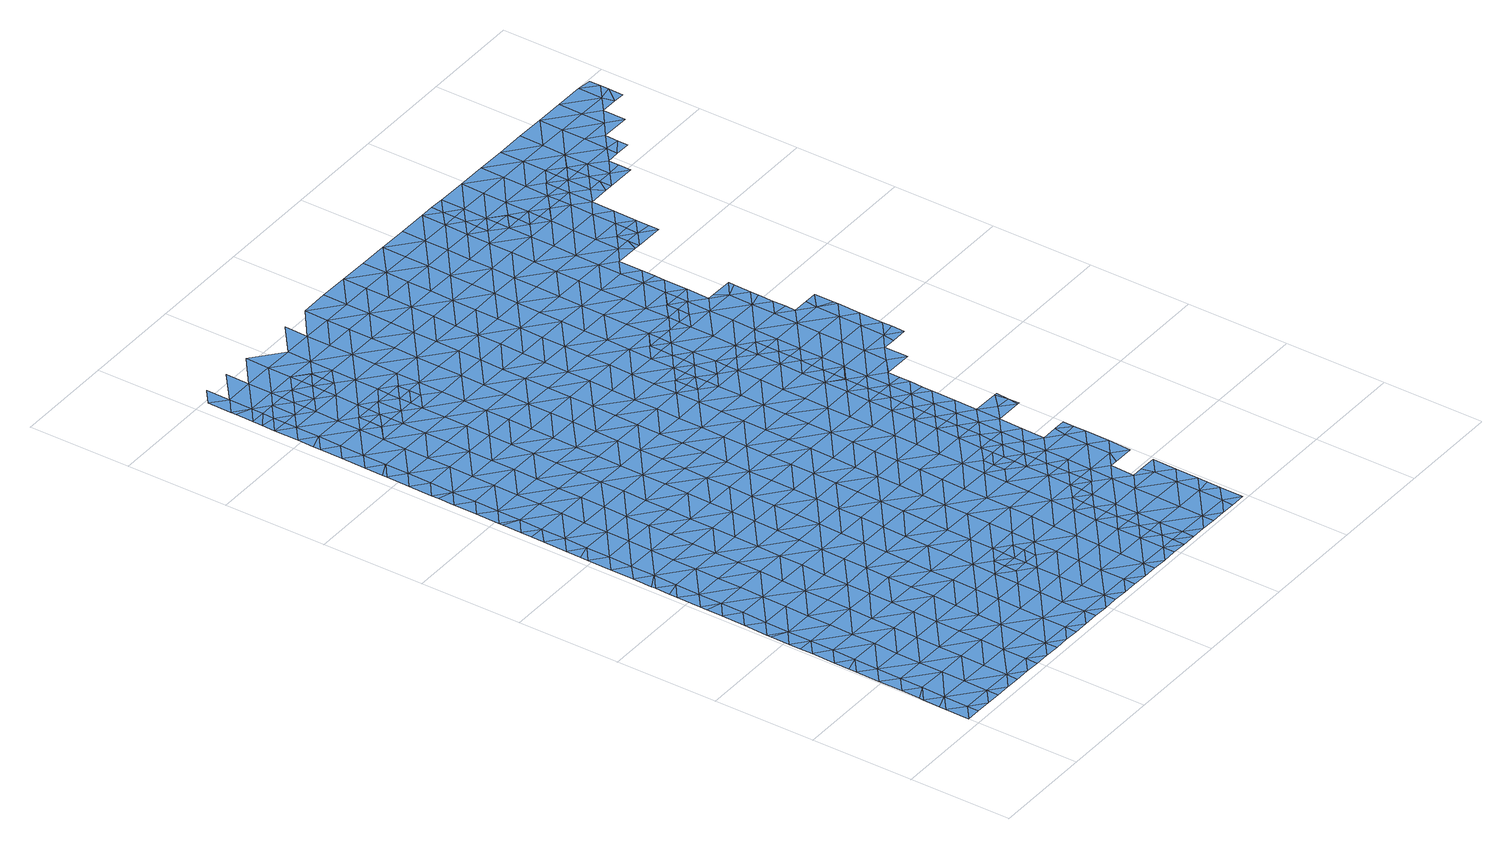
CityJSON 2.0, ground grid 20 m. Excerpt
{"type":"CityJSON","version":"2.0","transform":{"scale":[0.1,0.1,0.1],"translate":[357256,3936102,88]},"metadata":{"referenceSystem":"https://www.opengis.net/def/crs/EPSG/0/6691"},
"CityObjects":{
"waterbody1":{"type":"WaterBody","attributes":{"name":"10","class":"1140","function":"1","WaterBodyRiverFloodingRiskAttribute.description":"5","WaterBodyRiverFloodingRiskAttribute.rankOrg":"2","WaterBodyRiverFloodingRiskAttribute.adminType":"2","WaterBodyRiverFloodingRiskAttribute.scale":"L2"},"geometry":[{"type":"MultiSurface","lod":"1","boundaries":[[[0,1,2]],[[1,3,2]],[[0,4,5]],[[5,4,6]],[[0,2,4]],[[3,7,2]],[[8,9,10]],[[8,6,9]],[[6,4,9]],[[11,10,12]],[[10,9,12]],[[4,2,13]],[[2,7,13]],[[14,13,7]],[[11,15,16]],[[15,11,12]],[[4,13,17]],[[9,4,18]],[[19,20,21]],[[19,16,20]],[[20,16,15]],[[14,22,13]],[[12,9,18]],[[4,17,18]],[[21,23,24]],[[21,20,23]],[[15,12,25]],[[26,20,15]],[[27,13,22]],[[12,18,25]],[[28,29,30]],[[28,24,29]],[[17,13,27]],[[24,23,29]],[[26,23,20]],[[31,27,22]],[[32,15,25]],[[33,30,29]],[[34,30,33]],[[26,15,32]],[[35,29,23]],[[36,34,33]],[[17,27,37]],[[18,17,38]],[[39,36,33]],[[31,40,27]],[[41,36,39]],[[25,18,38]],[[42,33,29]],[[17,37,38]],[[35,23,26]],[[35,42,29]],[[43,41,39]],[[44,41,43]],[[40,45,27]],[[46,47,44]],[[25,38,48]],[[32,25,49]],[[33,50,39]],[[46,44,43]],[[49,25,48]],[[51,50,33]],[[52,47,46]],[[53,45,40]],[[26,54,35]],[[51,33,42]],[[37,27,55]],[[56,57,52]],[[58,43,39]],[[46,56,52]],[[26,32,54]],[[54,32,49]],[[27,45,55]],[[50,58,39]],[[38,37,59]],[[43,58,46]],[[56,60,57]],[[54,61,35]],[[35,62,42]],[[53,63,45]],[[64,57,60]],[[48,38,59]],[[37,55,59]],[[65,64,60]],[[66,67,65]],[[42,62,51]],[[46,68,56]],[[60,66,65]],[[58,68,46]],[[67,66,69]],[[70,55,45]],[[63,70,45]],[[62,35,61]],[[71,50,51]],[[48,59,72]],[[49,48,73]],[[74,75,69]],[[66,74,69]],[[62,76,51]],[[56,77,60]],[[73,48,72]],[[78,59,55]],[[71,58,50]],[[79,70,63]],[[54,49,80]],[[56,68,81]],[[75,82,83]],[[80,49,73]],[[82,75,74]],[[61,54,80]],[[84,55,70]],[[77,56,81]],[[66,60,77]],[[51,76,71]],[[83,85,86]],[[58,87,68]],[[85,88,86]],[[79,89,70]],[[77,90,66]],[[72,59,78]],[[91,73,72]],[[92,93,61]],[[55,84,78]],[[83,82,85]],[[94,58,71]],[[78,91,72]],[[61,80,92]],[[62,61,93]],[[74,66,95]],[[74,96,82]],[[89,97,70]],[[98,84,70]],[[87,58,94]],[[99,88,100]],[[81,68,87]],[[101,77,81]],[[88,85,100]],[[76,102,71]],[[73,103,80]],[[66,90,95]],[[76,62,102]],[[99,104,105]],[[98,78,84]],[[105,104,106]],[[102,62,93]],[[107,97,89]],[[108,73,91]],[[80,103,92]],[[109,90,77]],[[99,100,104]],[[74,95,96]],[[102,110,71]],[[71,111,94]],[[81,87,101]],[[98,70,97]],[[85,82,112]],[[113,114,115]],[[116,91,78]],[[73,108,103]],[[113,106,114]],[[117,93,92]],[[106,104,114]],[[112,82,96]],[[100,85,112]],[[118,87,94]],[[109,77,101]],[[119,120,115]],[[121,104,100]],[[107,122,97]],[[112,123,100]],[[124,78,98]],[[125,108,91]],[[126,92,103]],[[95,90,127]],[[128,102,93]],[[71,110,111]],[[115,114,119]],[[87,118,101]],[[127,90,109]],[[129,96,95]],[[104,121,114]],[[130,98,97]],[[116,78,124]],[[117,92,126]],[[118,94,111]],[[131,120,132]],[[133,110,102]],[[120,119,132]],[[121,100,123]],[[108,134,103]],[[135,119,114]],[[136,95,127]],[[137,112,96]],[[118,138,101]],[[131,139,140]],[[132,139,131]],[[97,122,130]],[[125,91,116]],[[141,124,98]],[[109,101,138]],[[103,134,126]],[[93,117,128]],[[129,95,136]],[[142,111,110]],[[143,127,109]],[[144,140,139]],[[145,123,112]],[[122,146,130]],[[147,132,119]],[[139,148,144]],[[134,108,125]],[[114,121,135]],[[149,98,130]],[[133,102,128]],[[150,116,124]],[[151,143,109]],[[126,152,117]],[[153,144,148]],[[134,152,126]],[[127,143,136]],[[96,129,137]],[[154,121,123]],[[109,138,151]],[[146,155,130]],[[156,119,135]],[[141,98,149]],[[118,111,142]],[[157,125,116]],[[158,138,118]],[[159,153,148]],[[117,160,128]],[[110,133,142]],[[145,112,137]],[[161,153,159]],[[152,160,117]],[[139,132,147]],[[161,162,163]],[[164,149,130]],[[119,156,147]],[[150,124,141]],[[159,162,161]],[[165,134,125]],[[164,130,155]],[[129,136,166]],[[154,123,145]],[[135,121,154]],[[167,163,162]],[[166,136,143]],[[160,168,128]],[[128,169,133]],[[129,170,137]],[[118,142,158]],[[135,171,156]],[[172,173,167]],[[157,165,125]],[[154,171,135]],[[168,169,128]],[[174,141,149]],[[139,147,175]],[[148,139,176]],[[177,164,155]],[[116,150,157]],[[178,179,138]],[[134,165,152]],[[133,169,142]],[[170,129,166]],[[167,162,172]],[[176,139,175]],[[159,148,176]],[[180,145,137]],[[138,158,178]],[[151,138,179]],[[170,181,137]],[[171,182,156]],[[183,149,164]],[[156,184,147]],[[185,150,141]],[[186,173,172]],[[181,180,137]],[[187,157,150]],[[188,173,186]],[[184,175,147]],[[142,189,158]],[[190,191,159]],[[192,154,145]],[[191,172,162]],[[177,193,164]],[[143,151,194]],[[174,149,183]],[[159,176,190]],[[189,178,158]],[[162,159,191]],[[166,143,194]],[[195,188,196]],[[196,188,186]],[[180,192,145]],[[152,165,197]],[[151,179,194]],[[160,152,198]],[[184,156,182]],[[142,169,199]],[[200,195,196]],[[154,192,171]],[[185,141,174]],[[201,176,175]],[[202,157,187]],[[198,152,197]],[[168,160,198]],[[203,183,164]],[[189,142,199]],[[165,157,204]],[[200,205,206]],[[207,164,193]],[[187,150,185]],[[204,157,202]],[[208,169,168]],[[205,200,196]],[[209,166,194]],[[201,190,176]],[[178,210,179]],[[211,212,172]],[[213,175,184]],[[170,166,214]],[[211,172,191]],[[215,208,168]],[[216,174,183]],[[204,217,165]],[[218,207,193]],[[219,197,165]],[[186,172,212]],[[215,168,198]],[[220,206,205]],[[181,170,214]],[[221,199,169]],[[222,187,185]],[[182,171,223]],[[166,209,214]],[[224,180,181]],[[178,189,225]],[[223,171,192]],[[203,164,207]],[[196,186,212]],[[175,213,201]],[[226,191,190]],[[219,198,197]],[[196,227,205]],[[228,185,174]],[[229,230,231]],[[232,217,204]],[[233,220,205]],[[234,189,199]],[[178,225,210]],[[231,230,235]],[[185,236,222]],[[237,238,182]],[[218,239,207]],[[194,179,240]],[[230,229,241]],[[216,183,203]],[[184,238,213]],[[216,228,174]],[[181,214,242]],[[243,190,201]],[[219,165,217]],[[182,223,237]],[[244,215,198]],[[184,182,238]],[[221,169,208]],[[221,234,199]],[[240,179,210]],[[240,245,194]],[[196,212,227]],[[246,212,211]],[[192,180,224]],[[247,225,189]],[[219,244,198]],[[248,214,209]],[[181,242,224]],[[226,190,243]],[[249,235,250]],[[211,191,226]],[[251,246,211]],[[252,203,207]],[[209,194,245]],[[235,230,250]],[[241,253,230]],[[232,254,217]],[[213,255,201]],[[233,205,256]],[[236,185,228]],[[245,248,209]],[[205,227,256]],[[223,192,257]],[[225,247,210]],[[215,258,208]],[[259,249,250]],[[260,255,213]],[[214,248,242]],[[261,262,212]],[[257,192,224]],[[211,263,251]],[[261,212,246]],[[207,239,252]],[[263,211,226]],[[227,212,262]],[[253,264,230]],[[265,258,215]],[[266,216,203]],[[213,238,260]],[[265,215,244]],[[252,267,203]],[[268,233,256]],[[189,234,247]],[[237,223,269]],[[270,236,228]],[[271,236,270]],[[272,238,237]],[[208,273,221]],[[252,239,274]],[[242,275,224]],[[269,223,257]],[[254,271,270]],[[276,277,217]],[[217,254,276]],[[278,256,227]],[[258,273,208]],[[279,228,216]],[[273,234,221]],[[243,201,280]],[[240,210,281]],[[282,251,263]],[[283,264,253]],[[284,227,262]],[[285,268,256]],[[250,230,286]],[[281,210,247]],[[219,217,277]],[[219,287,244]],[[288,245,240]],[[226,243,280]],[[274,289,252]],[[272,237,269]],[[281,290,240]],[[254,270,276]],[[242,248,275]],[[201,255,280]],[[224,291,257]],[[286,292,250]],[[226,293,263]],[[203,267,266]],[[228,279,270]],[[294,284,262]],[[230,264,286]],[[278,285,256]],[[290,288,240]],[[244,295,265]],[[260,238,296]],[[245,288,248]],[[234,297,247]],[[282,263,298]],[[224,275,299]],[[283,300,264]],[[287,219,277]],[[301,267,252]],[[238,272,296]],[[295,258,265]],[[227,284,278]],[[216,266,279]],[[302,276,270]],[[226,280,293]],[[291,303,257]],[[303,272,269]],[[248,304,275]],[[234,273,305]],[[224,299,291]],[[294,306,284]],[[307,260,296]],[[288,304,248]],[[252,289,308]],[[309,280,255]],[[310,302,270]],[[311,263,293]],[[269,257,303]],[[300,312,264]],[[313,273,258]],[[298,263,311]],[[255,260,314]],[[297,234,305]],[[297,315,247]],[[244,287,295]],[[267,316,266]],[[317,285,278]],[[298,311,318]],[[270,279,310]],[[264,319,286]],[[320,290,281]],[[314,260,307]],[[275,321,299]],[[309,293,280]],[[281,247,315]],[[289,322,308]],[[323,296,272]],[[304,321,275]],[[252,308,301]],[[315,320,281]],[[324,317,278]],[[318,311,325]],[[277,276,326]],[[290,320,288]],[[258,295,313]],[[309,255,314]],[[299,327,291]],[[328,311,293]],[[322,329,308]],[[330,272,303]],[[312,300,331]],[[332,307,296]],[[319,264,312]],[[284,306,333]],[[287,277,326]],[[267,301,316]],[[334,335,273]],[[276,302,326]],[[278,284,336]],[[334,273,313]],[[279,266,337]],[[329,338,308]],[[326,339,287]],[[323,272,330]],[[305,273,335]],[[308,340,301]],[[320,341,288]],[[306,342,333]],[[336,284,333]],[[288,343,304]],[[344,314,307]],[[325,311,345]],[[299,321,327]],[[331,346,312]],[[328,293,309]],[[327,347,291]],[[348,286,319]],[[291,349,303]],[[295,287,339]],[[266,316,337]],[[340,308,338]],[[297,305,335]],[[350,315,297]],[[324,278,336]],[[341,343,288]],[[310,279,351]],[[346,352,312]],[[310,353,302]],[[339,354,295]],[[295,355,313]],[[335,350,297]],[[356,357,301]],[[301,357,316]],[[303,349,330]],[[342,358,333]],[[296,323,332]],[[304,359,321]],[[360,319,312]],[[301,340,356]],[[361,311,328]],[[354,355,295]],[[345,311,361]],[[279,337,351]],[[302,353,326]],[[360,312,352]],[[349,291,347]],[[362,324,336]],[[363,324,362]],[[313,364,334]],[[309,314,344]],[[321,359,327]],[[365,366,316]],[[350,367,315]],[[316,366,337]],[[315,368,320]],[[352,363,362]],[[369,336,333]],[[307,332,344]],[[370,348,319]],[[316,357,365]],[[371,339,326]],[[349,372,330]],[[330,373,323]],[[355,364,313]],[[310,351,353]],[[367,368,315]],[[369,333,358]],[[359,304,343]],[[374,345,361]],[[375,345,374]],[[353,371,326]],[[360,352,362]],[[372,373,330]],[[320,368,341]],[[376,375,374]],[[334,377,335]],[[369,358,376]],[[328,309,378]],[[327,379,347]],[[380,381,337]],[[337,381,351]],[[359,379,327]],[[337,366,380]],[[323,382,332]],[[383,362,336]],[[364,377,334]],[[309,344,378]],[[370,319,360]],[[384,354,339]],[[369,376,374]],[[341,385,343]],[[335,386,350]],[[387,349,347]],[[388,374,361]],[[389,390,351]],[[391,383,336]],[[332,382,344]],[[383,360,362]],[[392,328,378]],[[379,393,347]],[[351,381,389]],[[391,336,369]],[[377,386,335]],[[353,351,390]],[[361,328,388]],[[394,339,371]],[[395,355,354]],[[385,341,368]],[[382,323,373]],[[350,396,367]],[[385,397,343]],[[343,398,359]],[[399,378,344]],[[328,392,388]],[[384,339,394]],[[400,370,360]],[[397,398,343]],[[355,395,364]],[[398,379,359]],[[387,347,393]],[[353,401,371]],[[372,349,387]],[[399,392,378]],[[367,402,368]],[[403,391,369]],[[404,344,382]],[[405,400,360]],[[406,374,388]],[[353,390,407]],[[408,377,364]],[[396,350,386]],[[396,402,367]],[[369,374,403]],[[354,384,395]],[[409,407,390]],[[360,383,405]],[[373,372,410]],[[368,402,385]],[[403,374,406]],[[411,383,391]],[[344,404,399]],[[394,412,384]],[[379,413,393]],[[414,388,392]],[[394,371,401]],[[372,387,410]],[[353,407,401]],[[415,397,385]],[[403,411,391]],[[416,413,379]],[[364,395,408]],[[412,417,384]],[[418,395,384]],[[402,415,385]],[[379,398,416]],[[409,419,407]],[[417,418,384]],[[420,370,400]],[[393,421,387]],[[394,422,412]],[[373,410,423]],[[382,373,424]],[[392,399,425]],[[422,394,401]],[[383,426,405]],[[413,421,393]],[[386,427,396]],[[421,410,387]],[[404,382,424]],[[377,408,428]],[[386,377,427]],[[429,430,407]],[[373,423,424]],[[397,431,398]],[[429,407,419]],[[392,425,414]],[[401,407,430]],[[406,388,432]],[[383,411,433]],[[377,428,427]],[[434,412,422]],[[435,395,418]],[[395,436,408]],[[399,404,437]],[[398,431,416]],[[432,388,414]],[[403,406,432]],[[438,423,410]],[[397,415,439]],[[440,441,401]],[[401,441,422]],[[440,401,430]],[[442,411,403]],[[404,424,437]],[[383,433,426]],[[402,396,443]],[[432,444,403]],[[445,428,408]],[[400,405,446]],[[447,435,418]],[[448,434,422]],[[397,439,431]],[[425,399,449]],[[396,427,443]],[[450,410,421]],[[451,424,423]],[[452,448,422]],[[436,395,435]],[[453,421,413]],[[411,442,433]],[[422,441,452]],[[399,437,449]],[[405,426,446]],[[413,416,454]],[[438,410,450]],[[415,455,439]],[[451,437,424]],[[428,456,427]],[[402,443,457]],[[415,402,455]],[[458,453,413]],[[416,431,454]],[[447,459,435]],[[403,444,442]],[[445,456,428]],[[425,449,460]],[[400,446,461]],[[414,425,462]],[[463,431,439]],[[464,465,421]],[[421,465,450]],[[408,436,445]],[[402,457,455]],[[451,423,438]],[[421,453,464]],[[459,466,435]],[[462,425,460]],[[427,467,443]],[[462,468,414]],[[468,444,432]],[[469,449,437]],[[413,454,458]],[[466,470,435]],[[435,470,436]],[[451,471,437]],[[432,414,468]],[[433,442,472]],[[426,433,473]],[[463,439,455]],[[465,474,450]],[[475,454,431]],[[450,474,438]],[[446,426,473]],[[476,460,449]],[[477,453,458]],[[478,479,436]],[[436,479,445]],[[478,436,470]],[[433,472,473]],[[444,480,442]],[[481,475,431]],[[427,456,467]],[[481,431,463]],[[469,437,471]],[[479,482,445]],[[469,476,449]],[[457,443,483]],[[484,474,465]],[[461,446,485]],[[486,487,445]],[[445,487,456]],[[474,488,438]],[[438,489,451]],[[458,490,477]],[[460,491,462]],[[445,482,486]],[[483,492,457]],[[444,468,493]],[[475,494,454]],[[446,473,485]],[[443,467,483]],[[491,468,462]],[[455,457,492]],[[494,490,458]],[[455,495,463]],[[451,489,471]],[[458,454,494]],[[496,497,456]],[[444,493,480]],[[456,497,467]],[[498,461,485]],[[456,487,496]],[[495,481,463]],[[472,442,499]],[[484,500,474]],[[438,488,489]],[[473,472,499]],[[460,476,491]],[[501,502,467]],[[442,480,499]],[[467,502,483]],[[491,503,468]],[[468,504,493]],[[495,455,492]],[[467,497,501]],[[505,506,474]],[[474,507,488]],[[474,500,505]],[[469,471,508]],[[509,475,481]],[[508,471,489]],[[510,490,494]],[[511,512,483]],[[474,506,507]],[[513,473,499]],[[483,512,492]],[[483,502,511]],[[514,509,481]],[[515,516,488]],[[485,473,517]],[[488,507,515]],[[518,519,469]],[[475,509,494]],[[519,491,476]],[[489,488,516]],[[481,495,514]],[[520,495,492]],[[517,521,485]],[[468,503,504]],[[469,508,518]],[[522,520,492]],[[473,513,517]],[[476,469,519]],[[480,493,523]],[[492,512,522]],[[498,485,521]],[[510,494,524]],[[523,493,504]],[[499,480,523]],[[525,514,495]],[[526,495,520]],[[527,525,495]],[[495,526,527]],[[494,528,524]],[[508,489,529]],[[489,516,529]],[[530,531,499]],[[532,518,508]],[[494,509,528]],[[516,533,529]],[[534,517,513]],[[491,519,535]],[[536,537,514]],[[514,537,509]],[[503,491,538]],[[503,539,504]],[[499,523,530]],[[513,499,531]],[[514,525,536]],[[533,540,529]],[[538,491,535]],[[541,519,518]],[[542,524,528]],[[537,543,509]],[[508,529,544]],[[543,545,509]],[[540,546,529]],[[528,509,545]],[[523,504,539]],[[508,544,532]],[[521,517,534]],[[503,538,539]],[[545,547,528]],[[548,530,523]],[[513,531,534]],[[547,549,528]],[[539,550,523]],[[534,551,521]],[[542,528,549]],[[552,544,529]],[[541,518,532]],[[535,519,541]],[[546,552,529]],[[538,535,553]],[[548,554,530]],[[555,539,538]],[[523,550,548]],[[552,556,544]],[[531,554,534]],[[535,541,553]],[[553,557,538]],[[531,530,554]],[[552,546,558]],[[532,544,556]],[[556,559,532]],[[541,532,559]],[[558,560,552]],[[555,561,539]],[[562,560,558]],[[538,557,555]],[[550,561,548]],[[563,534,554]],[[559,564,541]],[[541,565,553]],[[550,539,561]],[[560,566,552]],[[552,566,556]],[[551,534,567]],[[567,534,563]],[[553,568,557]],[[566,569,556]],[[565,568,553]],[[570,559,556]],[[541,564,565]],[[557,568,555]],[[571,548,561]],[[554,548,572]],[[554,573,563]],[[574,569,566]],[[570,564,559]],[[572,548,571]],[[573,567,563]],[[569,574,575]],[[570,556,569]],[[573,554,572]],[[576,565,564]],[[577,555,568]],[[561,555,578]],[[561,579,571]],[[575,580,569]],[[576,568,565]],[[578,555,577]],[[581,564,570]],[[582,572,571]],[[583,567,573]],[[576,564,581]],[[584,577,568]],[[579,561,578]],[[570,569,585]],[[569,580,585]],[[586,573,572]],[[570,587,581]],[[588,570,585]],[[582,571,579]],[[582,586,572]],[[584,568,576]],[[589,578,577]],[[570,588,587]],[[590,583,573]],[[587,591,581]],[[581,591,576]],[[592,589,577]],[[589,579,578]],[[586,590,573]],[[592,577,584]],[[582,579,593]],[[589,594,579]],[[584,576,595]],[[596,597,582]],[[576,591,595]],[[596,582,593]],[[586,582,597]],[[593,579,594]],[[595,598,584]],[[584,599,592]],[[600,601,586]],[[586,601,590]],[[600,586,597]],[[591,602,595]],[[592,603,589]],[[604,593,594]],[[601,605,590]],[[589,606,594]],[[599,584,598]],[[602,607,595]],[[606,608,594]],[[594,609,604]],[[595,610,598]],[[611,607,602]],[[608,609,594]],[[603,592,599]],[[589,603,606]],[[610,595,607]],[[610,612,598]],[[613,609,608]],[[614,599,598]],[[615,606,603]],[[612,614,598]],[[616,603,599]],[[617,615,603]],[[612,610,618]],[[614,616,599]],[[617,603,619]],[[618,620,612]],[[619,603,616]],[[621,614,612]],[[612,620,621]],[[622,619,616]],[[621,623,614]],[[614,623,616]],[[616,624,622]],[[623,624,616]],[[623,625,624]],[[623,626,625]],[[627,626,623]],[[628,629,630]],[[630,625,628]],[[625,626,628]],[[627,631,626]],[[632,629,628]],[[633,628,626]],[[634,631,627]],[[633,626,631]],[[628,635,632]],[[636,635,628]],[[628,633,636]],[[632,635,637]]]}]},
"waterbody2":{"type":"WaterBody","attributes":{"name":"10","class":"1140","function":"1","WaterBodyRiverFloodingRiskAttribute.description":"5","WaterBodyRiverFloodingRiskAttribute.rankOrg":"1","WaterBodyRiverFloodingRiskAttribute.adminType":"2","WaterBodyRiverFloodingRiskAttribute.scale":"L2"},"geometry":[{"type":"MultiSurface","lod":"1","boundaries":[[[222,271,638]],[[271,222,236]],[[202,222,638]],[[254,232,638]],[[187,222,202]],[[271,254,638]],[[638,204,202]],[[232,204,638]]]}]},
"waterbody3":{"type":"WaterBody","attributes":{"name":"10","class":"1140","function":"1","WaterBodyRiverFloodingRiskAttribute.description":"5","WaterBodyRiverFloodingRiskAttribute.rankOrg":"1","WaterBodyRiverFloodingRiskAttribute.adminType":"2","WaterBodyRiverFloodingRiskAttribute.scale":"L2"},"geometry":[{"type":"MultiSurface","lod":"1","boundaries":[[[639,300,283]],[[206,220,640]],[[253,640,233]],[[639,253,233]],[[220,233,640]],[[641,324,363]],[[352,346,363]],[[363,346,641]],[[283,253,639]],[[331,300,641]],[[317,641,285]],[[300,285,641]],[[346,331,641]],[[268,285,639]],[[300,639,285]],[[317,324,641]],[[639,233,268]],[[642,241,229]],[[241,642,640]],[[206,640,642]],[[640,253,241]]]}]},
"waterbody4":{"type":"WaterBody","attributes":{"name":"10","class":"1140","function":"1","WaterBodyRiverFloodingRiskAttribute.description":"5","WaterBodyRiverFloodingRiskAttribute.rankOrg":"1","WaterBodyRiverFloodingRiskAttribute.adminType":"2","WaterBodyRiverFloodingRiskAttribute.scale":"L2"},"geometry":[{"type":"MultiSurface","lod":"1","boundaries":[[[375,376,643]],[[376,342,643]],[[358,342,376]],[[261,246,251]],[[261,251,644]],[[282,644,251]],[[282,298,644]],[[318,325,643]],[[318,643,306]],[[325,375,643]],[[342,306,643]],[[644,298,306]],[[375,325,345]],[[298,318,306]],[[294,262,644]],[[294,644,306]],[[644,262,261]]]}]},
"waterbody5":{"type":"WaterBody","attributes":{"name":"10","class":"1140","function":"1","WaterBodyRiverFloodingRiskAttribute.description":"5","WaterBodyRiverFloodingRiskAttribute.rankOrg":"1","WaterBodyRiverFloodingRiskAttribute.adminType":"2","WaterBodyRiverFloodingRiskAttribute.scale":"L2"},"geometry":[{"type":"MultiSurface","lod":"1","boundaries":[[[645,646,647]],[[648,649,650]],[[651,580,575]],[[580,651,652]],[[651,653,652]],[[653,651,562]],[[560,562,651]],[[566,560,574]],[[648,654,649]],[[655,656,657]],[[658,659,660]],[[661,653,662]],[[663,661,662]],[[664,665,660]],[[665,664,666]],[[667,665,666]],[[652,665,667]],[[665,658,660]],[[653,658,665]],[[661,658,653]],[[547,545,668]],[[669,668,545]],[[668,669,648]],[[656,648,669]],[[655,648,656]],[[655,654,648]],[[654,655,670]],[[670,655,645]],[[662,671,672]],[[646,673,647]],[[646,674,673]],[[646,657,674]],[[646,655,657]],[[675,674,657]],[[676,674,675]],[[676,677,674]],[[676,678,677]],[[412,434,417]],[[417,434,679]],[[676,520,522]],[[526,520,675]],[[527,526,675]],[[510,680,490]],[[490,680,500]],[[680,672,500]],[[663,672,680]],[[662,672,663]],[[558,681,562]],[[681,671,662]],[[546,671,681]],[[671,546,540]],[[515,507,671]],[[515,671,533]],[[651,574,560]],[[653,562,681]],[[652,653,665]],[[575,574,651]],[[540,533,671]],[[545,543,669]],[[356,340,682]],[[338,329,683]],[[683,684,685]],[[686,685,684]],[[682,685,686]],[[682,686,687]],[[687,686,688]],[[686,689,688]],[[689,686,690]],[[691,692,689]],[[689,692,693]],[[694,695,696]],[[697,694,696]],[[697,698,694]],[[380,699,381]],[[381,699,700]],[[700,699,701]],[[419,700,701]],[[419,409,700]],[[440,702,441]],[[441,702,703]],[[702,704,703]],[[705,704,706]],[[705,707,704]],[[708,709,707]],[[709,708,710]],[[711,710,708]],[[712,647,673]],[[713,712,673]],[[673,714,713]],[[714,673,715]],[[716,717,718]],[[717,719,718]],[[717,720,719]],[[721,719,720]],[[677,722,723]],[[723,715,677]],[[501,719,502]],[[501,497,719]],[[497,718,719]],[[478,724,479]],[[478,470,724]],[[724,470,725]],[[466,725,470]],[[709,726,703]],[[727,725,728]],[[724,725,727]],[[729,724,727]],[[730,729,727]],[[730,731,729]],[[731,730,732]],[[730,733,732]],[[732,733,734]],[[731,732,735]],[[730,727,733]],[[710,726,709]],[[736,696,737]],[[736,738,696]],[[739,706,740]],[[701,738,740]],[[738,701,697]],[[741,706,739]],[[707,709,704]],[[706,741,705]],[[709,703,704]],[[452,441,703]],[[389,381,700]],[[699,697,701]],[[698,687,694]],[[696,738,697]],[[695,737,696]],[[742,695,694]],[[694,688,742]],[[743,742,688]],[[693,743,688]],[[744,690,686]],[[690,691,689]],[[693,688,689]],[[687,688,694]],[[684,744,686]],[[338,683,685]],[[338,685,340]],[[340,685,682]],[[477,490,745]],[[490,500,745]],[[484,745,500]],[[453,477,745]],[[464,453,745]],[[745,465,464]],[[484,465,745]],[[505,672,506]],[[506,672,507]],[[516,515,533]],[[558,546,681]],[[662,653,681]],[[507,672,671]],[[680,524,663]],[[524,542,663]],[[505,500,672]],[[510,524,680]],[[447,417,679]],[[447,418,417]],[[496,718,497]],[[677,678,722]],[[715,674,677]],[[520,676,675]],[[673,674,715]],[[655,646,645]],[[746,654,670]],[[654,746,747]],[[748,654,747]],[[649,654,748]],[[749,650,649]],[[749,750,650]],[[750,659,658]],[[650,750,658]],[[751,648,650]],[[669,752,656]],[[648,751,668]],[[549,668,751]],[[658,751,650]],[[542,549,663]],[[661,751,658]],[[663,751,661]],[[663,549,751]],[[676,753,678]],[[512,753,676]],[[511,753,512]],[[511,502,753]],[[496,487,718]],[[487,754,718]],[[486,754,487]],[[486,482,754]],[[679,459,447]],[[448,459,679]],[[675,525,527]],[[525,675,752]],[[543,537,669]],[[752,669,537]],[[536,752,537]],[[668,549,547]],[[357,682,755]],[[356,682,357]],[[755,698,697]],[[755,687,698]],[[699,755,697]],[[366,755,699]],[[365,755,366]],[[704,702,756]],[[702,430,756]],[[430,429,756]],[[429,419,756]],[[706,704,756]],[[721,753,719]],[[757,753,721]],[[502,719,753]],[[716,754,729]],[[754,724,729]],[[479,724,754]],[[466,459,725]],[[448,758,459]],[[758,725,459]],[[728,725,758]],[[703,726,758]],[[758,448,703]],[[728,758,726]],[[701,740,756]],[[740,706,756]],[[440,430,702]],[[700,390,389]],[[409,390,700]],[[756,419,701]],[[380,366,699]],[[755,682,687]],[[365,357,755]],[[536,525,752]],[[448,452,703]],[[434,448,679]],[[482,479,754]],[[716,718,754]],[[522,512,676]],[[678,753,757]],[[675,657,752]],[[656,752,657]]]}]},
"waterbody6":{"type":"WaterBody","attributes":{"name":"10","class":"1140","function":"1","WaterBodyRiverFloodingRiskAttribute.description":"5","WaterBodyRiverFloodingRiskAttribute.rankOrg":"1","WaterBodyRiverFloodingRiskAttribute.adminType":"2","WaterBodyRiverFloodingRiskAttribute.scale":"L2"},"geometry":[{"type":"MultiSurface","lod":"1","boundaries":[[[596,593,759]],[[597,596,759]],[[759,593,604]],[[600,760,601]],[[760,597,759]],[[600,597,760]],[[604,609,759]],[[760,761,601]],[[609,613,759]],[[605,601,761]],[[613,762,759]],[[763,760,759]],[[764,613,608]],[[608,606,764]],[[606,615,764]],[[762,763,759]],[[764,762,613]],[[765,761,760]],[[615,617,764]],[[763,765,760]],[[619,764,617]],[[766,764,619]],[[762,764,766]],[[766,767,762]],[[762,768,763]],[[766,619,622]],[[767,768,762]],[[763,768,765]],[[622,624,766]],[[624,630,766]],[[630,629,766]],[[767,766,629]],[[625,630,624]],[[765,768,769]],[[629,770,767]],[[768,771,769]],[[632,770,629]],[[768,767,771]],[[767,770,771]],[[632,637,770]],[[631,634,772]],[[769,771,773]],[[774,772,634]],[[633,631,772]],[[775,771,770]],[[636,633,776]],[[633,772,776]],[[635,636,776]],[[777,773,771]],[[770,637,775]],[[637,635,775]],[[774,778,772]],[[635,776,775]],[[776,772,779]],[[777,771,775]],[[779,772,778]],[[780,775,776]],[[781,773,777]],[[780,776,779]],[[782,777,775]],[[780,779,783]],[[784,775,780]],[[785,781,777]],[[782,775,784]],[[786,787,783]],[[780,783,787]],[[788,784,780]],[[785,777,782]],[[788,780,787]],[[789,782,784]],[[789,784,788]],[[790,785,782]],[[790,782,789]],[[790,791,785]],[[789,788,792]],[[793,790,789]],[[793,789,792]],[[794,791,790]],[[794,790,793]],[[794,795,791]],[[794,793,796]],[[797,794,796]],[[798,797,796]],[[794,799,795]],[[799,794,797]],[[800,795,799]]]}]},
"waterbody7":{"type":"WaterBody","attributes":{"name":"10","class":"1140","function":"1","WaterBodyRiverFloodingRiskAttribute.description":"5","WaterBodyRiverFloodingRiskAttribute.rankOrg":"1","WaterBodyRiverFloodingRiskAttribute.adminType":"2","WaterBodyRiverFloodingRiskAttribute.scale":"L2"},"geometry":[{"type":"MultiSurface","lod":"1","boundaries":[[[801,620,802]],[[620,618,802]],[[607,611,802]],[[618,610,802]],[[802,611,803]],[[803,801,802]],[[610,607,802]]]}]}
},
"vertices":[
[1,67,9],[0,20,8],[29,43,8],[29,20,8],[30,90,8],[1,79,9],[2,114,9],[58,20,8],[2,122,9],[31,136,8],[3,159,9],[3,206,9],[32,182,8],[86,42,8],[86,19,8],[32,229,8],[4,252,9],[87,89,8],[88,135,8],[4,268,9],[33,275,9],[5,298,9],[114,19,8],[34,321,9],[6,344,9],[88,181,8],[90,274,9],[143,41,8],[6,368,9],[35,367,9],[6,391,9],[142,18,8],[89,228,8],[35,413,9],[7,428,9],[90,320,9],[7,436,9],[143,88,8],[144,134,8],[36,459,9],[171,18,8],[8,483,10],[91,366,9],[37,506,10],[9,530,10],[199,41,8],[38,552,10],[9,560,10],[145,180,8],[146,227,8],[93,458,9],[92,412,9],[9,575,10],[199,17,8],[146,273,9],[200,87,8],[38,598,10],[10,622,10],[93,505,10],[201,133,8],[39,644,10],[147,319,9],[148,365,9],[227,17,8],[10,638,10],[11,668,10],[40,690,10],[11,675,10],[94,551,10],[12,714,10],[256,40,8],[149,457,9],[202,179,8],[202,226,8],[40,737,10],[12,760,10],[149,411,9],[96,644,10],[257,132,8],[256,16,8],[203,272,9],[95,597,10],[41,783,10],[13,807,10],[257,86,8],[42,829,10],[13,822,10],[151,550,10],[14,852,10],[284,16,8],[96,690,10],[258,178,8],[204,318,9],[205,364,9],[150,504,10],[97,736,10],[98,782,10],[313,39,8],[313,85,8],[15,899,10],[43,875,10],[152,596,10],[205,410,9],[260,271,9],[43,922,10],[15,923,10],[15,946,10],[312,15,8],[259,225,8],[152,643,10],[206,457,9],[207,503,10],[99,828,10],[16,983,10],[44,968,10],[16,991,10],[315,177,8],[261,364,9],[207,549,10],[45,1014,10],[17,1038,10],[100,921,10],[340,15,8],[99,874,10],[314,131,8],[316,224,8],[260,317,9],[153,689,10],[262,410,9],[155,781,10],[369,38,8],[17,1084,10],[46,1060,10],[263,456,9],[316,270,9],[101,967,10],[154,735,10],[155,827,10],[208,595,10],[46,1106,10],[18,1116,10],[371,130,8],[263,502,10],[210,688,10],[18,1130,10],[156,873,10],[369,15,8],[102,1060,10],[47,1152,10],[370,84,8],[372,176,8],[209,642,10],[317,316,9],[19,1176,10],[157,920,10],[397,14,8],[102,1013,10],[372,223,8],[264,548,10],[48,1199,10],[318,363,9],[20,1223,10],[49,1245,10],[20,1231,10],[426,37,8],[373,269,9],[210,734,10],[20,1268,10],[319,409,9],[319,455,9],[211,780,10],[157,966,10],[49,1291,10],[21,1315,10],[427,130,8],[103,1106,10],[104,1152,10],[426,14,8],[265,594,10],[266,641,10],[213,872,10],[212,826,10],[158,1012,10],[427,84,8],[159,1059,10],[428,176,8],[50,1338,10],[400,199,8],[22,1361,10],[321,547,10],[105,1198,10],[105,1244,10],[213,919,10],[454,13,8],[266,687,10],[22,1374,10],[51,1384,10],[374,315,9],[374,362,9],[320,501,10],[23,1407,10],[160,1151,10],[401,223,8],[483,83,8],[401,246,9],[52,1430,10],[23,1454,10],[483,36,8],[376,454,9],[267,733,10],[322,640,10],[106,1290,10],[107,1337,10],[160,1105,10],[268,779,10],[375,408,9],[484,129,8],[430,268,9],[482,13,8],[430,314,9],[52,1453,10],[377,500,10],[429,199,8],[214,965,10],[269,872,10],[322,593,10],[162,1243,10],[107,1383,10],[485,175,8],[24,1500,10],[53,1522,10],[25,1534,10],[429,245,9],[80,1453,10],[377,546,10],[25,1546,10],[457,198,8],[215,1011,10],[216,1058,10],[511,12,8],[323,686,10],[53,1500,10],[269,826,10],[161,1197,10],[431,361,9],[324,732,10],[134,1313,10],[378,592,10],[324,779,10],[26,1592,10],[54,1568,10],[135,1313,10],[539,35,8],[81,1499,10],[457,245,9],[217,1150,10],[108,1429,10],[270,918,10],[433,453,9],[55,1615,10],[216,1104,10],[135,1336,10],[135,1360,10],[163,1289,10],[110,1521,10],[432,407,9],[541,128,8],[540,82,8],[109,1452,10],[271,964,10],[486,221,8],[457,222,8],[272,1010,10],[433,499,10],[539,12,8],[325,825,10],[486,267,9],[487,313,9],[165,1428,10],[541,174,8],[218,1196,10],[379,639,10],[163,1313,10],[109,1499,10],[164,1382,10],[137,1452,10],[110,1568,10],[488,360,9],[380,731,10],[567,11,8],[380,685,10],[327,917,10],[111,1614,10],[219,1242,10],[164,1359,10],[488,406,9],[272,1057,10],[435,592,10],[191,1312,10],[326,871,10],[137,1498,10],[597,81,8],[543,266,9],[327,963,10],[381,778,10],[434,546,10],[192,1359,10],[273,1103,10],[596,34,8],[274,1195,10],[542,220,8],[219,1288,10],[166,1521,10],[489,452,9],[274,1149,10],[436,638,10],[597,127,8],[165,1451,10],[192,1312,10],[167,1567,10],[436,684,10],[382,824,10],[596,11,8],[329,1056,10],[194,1451,10],[220,1312,10],[544,312,9],[383,870,10],[275,1241,10],[624,10,8],[328,1009,10],[166,1498,10],[330,1102,10],[221,1381,10],[490,499,10],[491,545,10],[222,1427,10],[598,173,8],[624,34,8],[544,359,9],[625,57,8],[437,730,10],[220,1358,10],[438,777,10],[330,1148,10],[248,1311,10],[194,1497,10],[383,916,10],[168,1613,10],[384,962,10],[491,591,10],[599,219,8],[195,1497,10],[600,265,9],[545,405,9],[546,451,9],[625,80,8],[626,104,8],[249,1358,10],[438,823,10],[223,1520,10],[276,1287,10],[222,1474,10],[194,1474,10],[547,498,10],[626,126,8],[626,149,8],[492,637,10],[493,683,10],[277,1380,10],[224,1566,10],[600,312,9],[385,1008,10],[386,1055,10],[277,1334,10],[248,1335,10],[248,1357,10],[547,544,10],[331,1195,10],[439,869,10],[627,172,8],[627,196,8],[386,1101,10],[279,1473,10],[602,404,9],[494,729,10],[548,590,10],[441,961,10],[333,1287,10],[627,219,8],[628,242,9],[278,1426,10],[332,1241,10],[440,915,10],[601,358,9],[603,450,9],[549,636,10],[494,776,10],[495,822,10],[388,1194,10],[280,1565,10],[657,311,9],[550,682,10],[334,1379,10],[387,1147,10],[280,1519,10],[333,1333,10],[656,265,9],[603,497,10],[656,242,9],[441,1007,10],[335,1425,10],[630,381,9],[497,915,10],[389,1286,10],[550,728,10],[496,868,10],[630,404,9],[631,426,9],[684,241,9],[281,1611,10],[497,961,10],[658,357,9],[442,1054,10],[443,1100,10],[388,1240,10],[336,1518,10],[605,589,10],[604,543,10],[684,264,9],[685,287,9],[552,821,10],[390,1332,10],[336,1472,10],[658,380,9],[659,449,9],[660,496,10],[444,1146,10],[499,1053,10],[551,775,10],[685,310,9],[685,333,9],[391,1424,10],[605,635,10],[391,1378,10],[661,542,10],[337,1564,10],[659,426,9],[686,380,9],[444,1193,10],[498,1007,10],[500,1099,10],[686,357,9],[526,937,10],[553,867,10],[607,727,10],[661,588,10],[606,681,10],[553,914,10],[687,426,9],[445,1239,10],[338,1610,10],[446,1285,10],[608,774,10],[526,960,10],[526,983,10],[687,449,9],[662,634,10],[447,1331,10],[501,1192,10],[688,472,10],[500,1145,10],[392,1471,10],[393,1517,10],[555,1006,10],[609,866,10],[502,1238,10],[554,937,10],[688,495,10],[688,518,10],[448,1423,10],[608,820,10],[688,519,10],[663,681,10],[554,982,10],[394,1563,10],[689,541,10],[689,564,10],[555,1052,10],[556,1098,10],[582,936,10],[503,1284,10],[664,727,10],[447,1377,10],[610,913,10],[664,773,10],[689,587,10],[690,611,10],[394,1610,10],[449,1470,10],[582,982,10],[690,634,10],[691,657,10],[503,1330,10],[504,1376,10],[583,1005,10],[583,1028,10],[583,1029,10],[557,1144,10],[666,865,10],[610,936,10],[691,680,10],[691,703,10],[450,1516,10],[665,819,10],[584,1052,10],[584,1075,10],[450,1562,10],[558,1191,10],[558,1237,10],[692,749,10],[451,1609,10],[692,726,10],[505,1423,10],[639,936,10],[693,796,10],[692,750,10],[692,773,10],[667,912,10],[613,1097,10],[506,1469,10],[506,1515,10],[614,1190,10],[585,1075,10],[507,1561,10],[559,1283,10],[693,819,10],[694,842,10],[560,1330,10],[561,1376,10],[613,1075,10],[615,1236,10],[667,935,10],[694,865,10],[614,1143,10],[694,888,10],[641,1074,10],[695,911,10],[562,1468,10],[695,935,10],[561,1422,10],[508,1608,10],[670,1096,10],[616,1282,10],[563,1514,10],[617,1375,10],[670,1143,10],[617,1329,10],[669,1074,10],[671,1189,10],[698,1096,10],[618,1421,10],[697,1073,10],[564,1560,10],[672,1235,10],[672,1281,10],[698,1119,10],[564,1607,10],[673,1328,10],[727,1142,10],[728,1188,10],[619,1467,10],[620,1513,10],[620,1559,10],[699,1119,10],[727,1118,10],[729,1280,10],[674,1374,10],[675,1420,10],[675,1466,10],[755,1118,10],[728,1234,10],[676,1512,10],[621,1606,10],[730,1327,10],[756,1164,10],[677,1558,10],[757,1211,10],[756,1183,10],[731,1419,10],[678,1605,10],[757,1257,10],[731,1373,10],[704,1489,10],[732,1465,10],[786,1279,10],[704,1512,10],[705,1535,10],[787,1326,10],[787,1372,10],[705,1558,10],[705,1581,10],[803,1256,10],[788,1418,10],[732,1489,10],[706,1605,10],[760,1442,10],[814,1279,10],[761,1465,10],[760,1488,10],[814,1302,10],[814,1256,10],[843,1325,10],[761,1488,10],[844,1371,10],[788,1441,10],[845,1417,10],[816,1441,10],[843,1302,10],[817,1441,10],[871,1301,10],[872,1348,10],[845,1440,10],[873,1393,10],[873,1440,10],[874,1440,10],[901,1416,10],[913,1393,10],[902,1463,10],[874,1487,10],[874,1463,10],[929,1416,10],[902,1486,10],[930,1439,10],[929,1392,10],[931,1485,10],[930,1462,10],[931,1486,10],
[429,222,8],
[109,1475,10],[52,1476,10],[166,1475,10],[24,1480,10],
[220,1335,10],[163,1336,10],
[864,839,10],[835,816,10],[863,793,10],[780,910,10],[808,933,10],[781,956,10],[726,1096,10],[754,1072,10],[725,1050,10],[837,909,10],[836,862,10],[779,863,10],[778,817,10],[781,1002,10],[810,1010,10],[810,1025,10],[725,1003,10],[668,1004,10],[667,958,10],[810,1059,10],[782,1049,10],[811,1071,10],[769,1072,10],[723,911,10],[722,864,10],[865,885,10],[612,1051,10],[611,1005,10],[834,770,10],[778,771,10],[721,772,10],[720,726,10],[777,725,10],[748,702,10],[658,403,9],[611,959,10],[669,1050,10],[653,80,8],[652,10,8],[680,10,8],[653,33,8],[709,32,8],[710,79,8],[767,78,8],[766,31,8],[737,9,8],[765,8,8],[794,8,8],[794,54,8],[767,124,8],[796,146,8],[768,170,8],[711,171,8],[711,125,8],[655,172,8],[655,219,8],[712,218,8],[714,310,9],[714,356,9],[770,309,9],[798,285,9],[770,263,9],[799,332,9],[799,357,9],[771,355,9],[776,379,9],[799,378,9],[863,773,10],[862,747,10],[831,747,10],[805,748,10],[746,563,10],[747,610,10],[718,587,10],[719,634,10],[747,631,10],[748,656,10],[751,702,10],[805,701,10],[717,495,10],[716,448,9],[743,379,9],[745,471,10],[744,425,9],[745,518,10],[773,494,10],[797,517,10],[801,492,10],[797,470,10],[801,470,10],[802,517,10],[763,194,8],[797,193,8],[740,194,8],[756,240,9],[741,240,9],[797,240,9],[795,101,8],[795,81,8],[709,9,8],[554,960,10],[865,893,10],[865,932,10],[840,932,10],[809,953,10],[809,978,10],[724,957,10],[722,818,10],[720,680,10],[717,541,10],[654,126,8],[713,264,9],[748,678,10],[715,402,9],
[733,1512,10],[734,1558,10],[734,1604,10],[789,1511,10],[790,1557,10],[789,1465,10],[791,1603,10],[845,1464,10],[846,1510,10],[847,1556,10],[848,1602,10],[903,1509,10],[904,1555,10],[958,1415,10],[904,1601,10],[986,1392,10],[959,1508,10],[959,1462,10],[960,1554,10],[987,1417,10],[987,1438,10],[1015,1461,10],[961,1601,10],[1017,1553,10],[1013,1438,10],[1016,1507,10],[1018,1600,10],[1043,1437,10],[1043,1458,10],[1044,1484,10],[1073,1506,10],[1073,1552,10],[1074,1599,10],[1101,1483,10],[1102,1528,10],[1130,1551,10],[1131,1598,10],[1136,1528,10],[1158,1556,10],[1158,1527,10],[1159,1574,10],[1159,1595,10],
[871,1276,10],[842,1278,10],[871,1255,10]
]}
